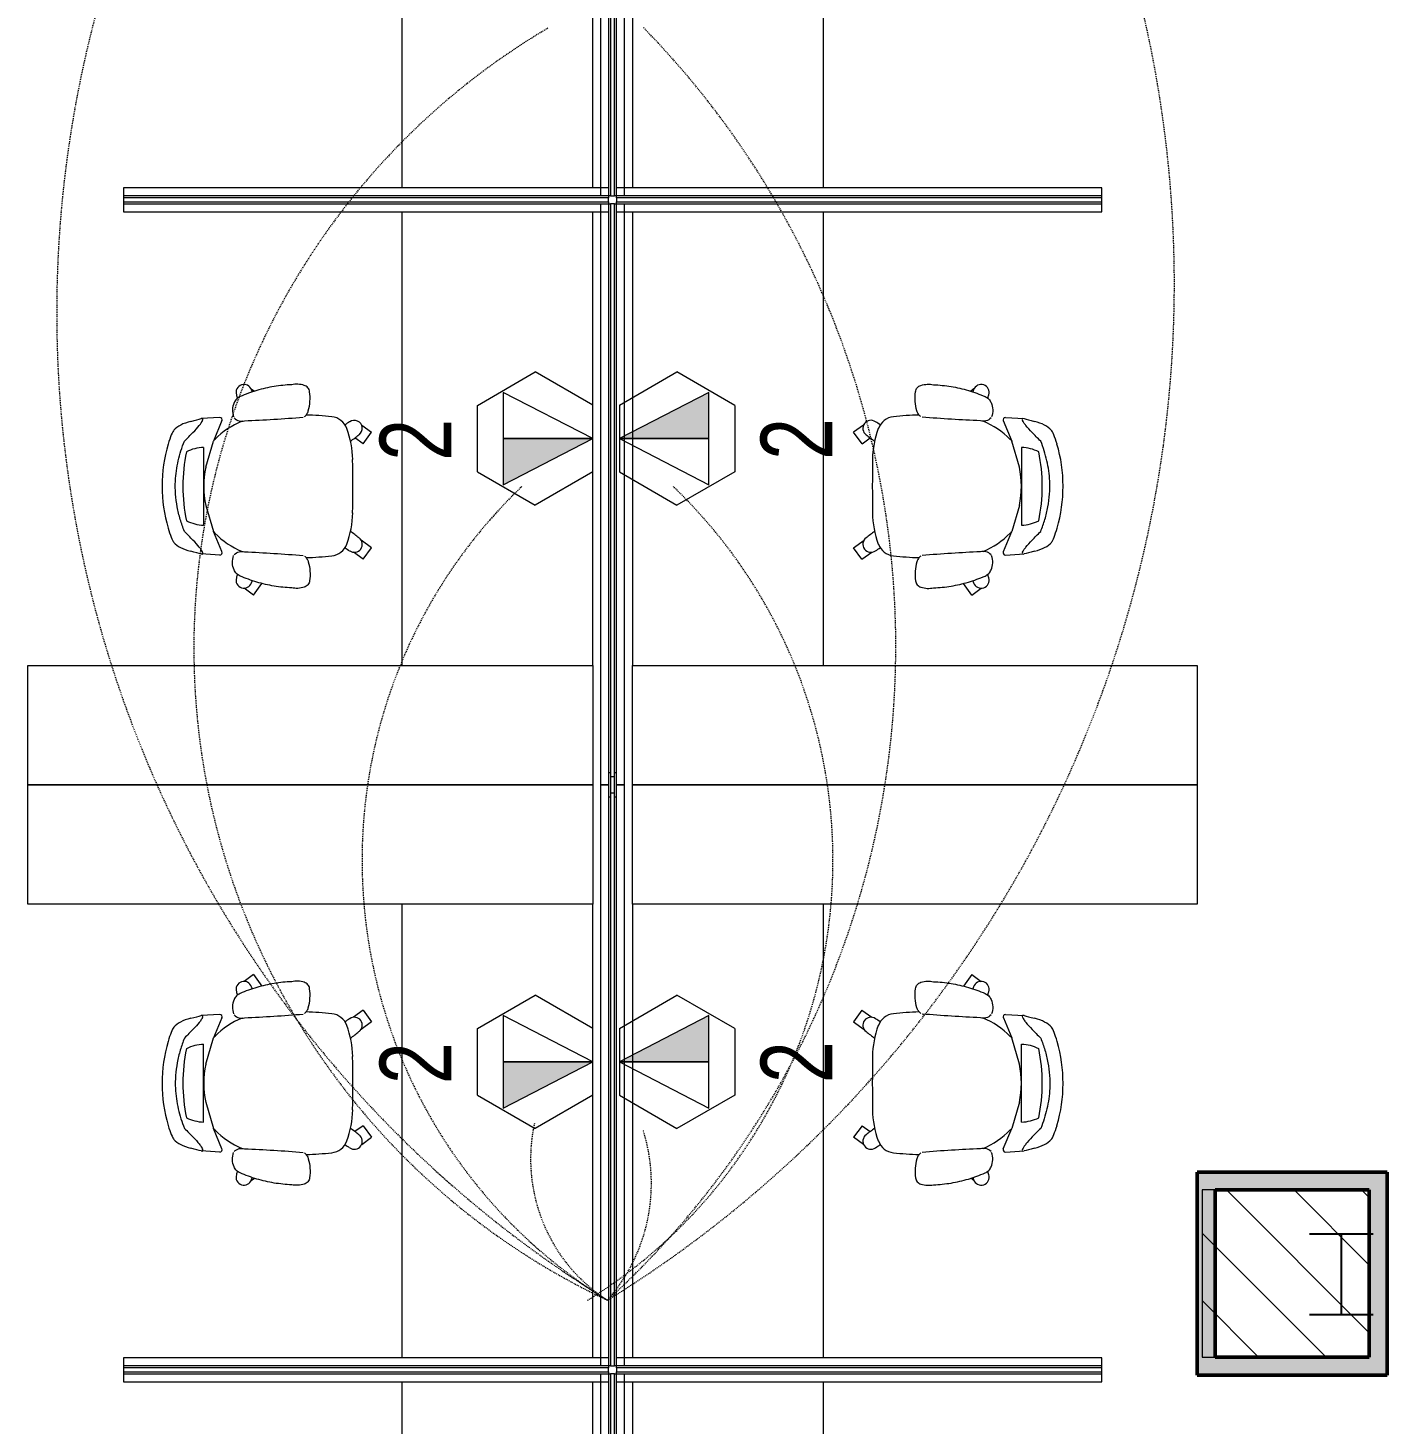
# Model space of a CAD drawing. Header units: inches. Extents: x -897 to 1409, y -1054 to 924.
# Drawn here: x -54 to 116.9, y 255.7 to 431.1 of the extents above; entities that cross this region are included whole.
import ezdxf

# ---------------------------------------------------------------- set-up
doc = ezdxf.new("R2010")
doc.units = ezdxf.units.IN
doc.header["$MEASUREMENT"] = 0
doc.linetypes.add('Hidden 1_8_', pattern=[0.1875, 0.125, -0.0625])
for name, color, linetype, lineweight in [('A-ANNO-NOTE', 131, 'Continuous', 9), ('A-DETL-HDLN', 90, 'Hidden 1_8_', 9), ('A-WALL-PATT', 111, 'Continuous', 13), ('I-FURN', 30, 'Continuous', 9), ('I-WALL', 2, 'Continuous', 13), ('S-COLS', 52, 'Continuous', 13), ('S-COLS-SYMB', 171, 'Continuous', 20)]:
    doc.layers.add(name, color=color, linetype=linetype, lineweight=lineweight)
doc.styles.add('Arial', font='arial.ttf', dxfattribs={"width": 0.75, "height": 9})

# ---------------------------------------------------------------- blocks, each defined once
blk = doc.blocks.new('W-Wide Flange-Column - W10X49-819827-7TH FLOOR TELECOM PLAN')
at = {"layer": 'S-COLS-SYMB', "color": 63, "lineweight": 25}
for p, q in [((-4.01, 5.05), (4.01, 5.05)), ((0, 5.05), (0, -5.05)), ((-4.01, -5.05), (4.01, -5.05))]:
    blk.add_line(p, q, dxfattribs=at)
blk = doc.blocks.new('5649_structural model_2019_rvt-1-7TH FLOOR TELECOM PLAN')
at = {"color": 123, "lineweight": 13, "rotation": 180}
blk.add_blockref('W-Wide Flange-Column - W10X49-819827-7TH FLOOR TELECOM PLAN', (111.15, 274.51), dxfattribs=at)
blk = doc.blocks.new('Workstation 3D - Workstation 3D-5467613-7TH FLOOR TELECOM PLAN')
at = {"layer": 'I-FURN', "color": 53}
for p, q in [((-31.5, 16), (-31.5, 15)), ((-30.5, 16), (-31.5, 16)), ((43.5, 16), (-29.5, 16)), ((43.5, 15), (43.5, 16)), ((44.5, 16), (43.5, 16)), ((43.5, 16), (43.5, 15)), ((46.5, 16), (45.5, 16)), ((46.5, -59), (46.5, 16)), ((-30.5, 15), (-30.5, 14.75)), ((-30.25, 15), (-30.5, 15)), ((-30.5, 14.25), (-30.5, -47)), ((44.75, 15), (-29.75, 15)), ((44.5, 14.75), (-29.5, 14.75)), ((-29.5, 14.75), (-29.5, 14.25)), ((-29.5, 14.25), (44.5, 14.25)), ((44.5, 15), (44.5, 14.75)), ((44.75, 15), (44.5, 15)), ((44.5, 14.25), (44.5, 14.75)), ((44.5, 14.25), (44.5, -59)), ((45, 14), (45, 15)), ((45.5, 15), (45.25, 15)), ((45.5, -59), (45.5, 15)), ((-31.5, 14), (-31.5, -47)), ((-30.25, 14), (-30.25, -47)), ((-29.75, 14), (-30.25, 14)), ((-29.75, -47), (-29.75, 14)), ((-29.5, -47), (-29.5, 14)), ((-29.5, 14), (44.75, 14)), ((-28.5, -47), (-28.5, 13)), ((-28.5, 13), (43.5, 13)), ((43.5, 13), (43.5, 14)), ((43.5, 14), (43.5, -59)), ((45.25, 14), (44.75, 14)), ((44.75, 14), (44.75, -59)), ((45.25, -59), (45.25, 14)), ((28.5, 12), (-28.5, 12)), ((28.5, -59), (28.5, 12)), ((28.5, 12), (43.5, 12)), ((43.5, 12), (43.5, -59)), ((-28.5, -12), (28.5, -12)), ((-1.69, -17.04), (-0.79, -15.8)), ((0.66, -16.86), (-0.79, -15.8)), ((0.66, -16.86), (-0.08, -17.88)), ((13.72, -15.8), (12.77, -17.11)), ((15.17, -16.85), (13.72, -15.8)), ((15.17, -16.85), (14.29, -18.07)), ((19.66, -30.65), (18.21, -29.6)), ((-6.23, -30.93), (-5.94, -30.52)), ((19.66, -30.65), (18.8, -31.83)), ((-2.65, -34.88), (-2.5, -37.23)), ((-2.26, -34.6), (0.31, -35.68)), ((14.21, -34.62), (11.69, -35.68)), ((14.65, -34.88), (14.5, -37.23)), ((3.6, -36.65), (0.31, -35.68)), ((8.4, -36.65), (11.69, -35.68)), ((1.11, -36.91), (10.89, -36.91)), ((-31.5, -47), (-30.5, -47)), ((-30.5, -47), (-30.25, -47)), ((-30.25, -47), (-29.75, -47)), ((-29.75, -47), (-29.5, -47)), ((-29.5, -47), (-28.5, -47)), ((43.5, -59), (28.5, -59)), ((43.5, -59), (44.5, -59)), ((44.5, -59), (44.75, -59)), ((44.75, -59), (45.25, -59)), ((45.25, -59), (45.5, -59)), ((45.5, -59), (46.5, -59))]:
    blk.add_line(p, q, dxfattribs=at)
for centre, radius, start, end in [((-1.29, -17.96), 1, 35.9985, 215.9985), ((-12.86, -27.69), 16.11, 35.009, 39.8044), ((24.86, -27.69), 16.11, 140.1956, 144.991), ((13.29, -17.96), 1, 324.0015, 144.0015), ((-0.48, -21.04), 2.27, 109.9993, 174.0007), ((11.53, -9.97), 16.11, 212.1925, 214.6823), ((2.88, -30.25), 12.08, 91.0984, 109.9993), ((6, -193.18), 175.03, 88.9016, 91.0984), ((9.12, -30.25), 12.08, 70.0007, 88.9016), ((12.48, -21.04), 2.27, 5.9993, 70.0007), ((0.47, -9.97), 16.11, 325.3177, 327.8075), ((41.47, -25.44), 44.45, 174.0007, 178.1743), ((-29.47, -25.44), 44.45, 1.8238, 5.9993), ((-5.8, -31.84), 1, 108.0169, 287.9954), ((-0.13, -45.84), 16.11, 110.8359, 111.8074), ((17.8, -31.84), 1, 252.0046, 72.0046), ((12.13, -45.84), 16.11, 68.1986, 69.1747), ((-9.44, -17.17), 16.11, 284.1895, 285.7937), ((6.8, -28.48), 9.67, 201.7441, 226.3906), ((5.2, -28.48), 9.67, 313.6094, 338.2199), ((21.44, -17.17), 16.11, 254.1918, 255.8105), ((-2.35, -34.88), 0.299, 62.2107, 180), ((14.35, -34.88), 0.299, 360, 117.7893), ((2.53, -33.61), 3.04, 217.9047, 223.0137), ((6, -25.07), 11.82, 258.2823, 281.7177), ((9.47, -33.61), 3.04, 316.9863, 322.0953), ((6.54, -36.68), 5.43, 182.4742, 206.081), ((5.46, -36.68), 5.43, 333.9837, 357.5258), ((5.99, -18.6), 20.92, 258.0532, 282.0195)]:
    blk.add_arc(centre, radius, start, end, dxfattribs=at)
for centre, major_axis, ratio, start_param, end_param in [((2.77, -43.08), (-5.26, 6.07), 0.093478, 6.087046, 6.482366), ((0.86, -53.4), (-3.51, 16.55), 0.017492, 5.826627, 6.063799), ((8.73, -16.87), (9.2, 24.13), 0.265011, 2.77447, 3.04227), ((3.93, -16.63), (-8.52, 24.38), 0.258653, 3.242363, 3.514252), ((10.89, -53.34), (3.75, 16.5), 0.012487, 0.219606, 0.459643), ((9.13, -43), (5.36, 5.98), 0.09349, 6.085578, 6.480904), ((1.08, -41.17), (-2.19, 0.61), 0.13132, 0.233737, 1.431598), ((6, -26.48), (17.15, 0), 0.912367, 4.398205, 5.023418), ((10.92, -41.18), (2.19, 0.62), 0.126478, 4.827339, 5.983681)]:
    blk.add_ellipse(centre, major_axis=major_axis, ratio=ratio, start_param=start_param, end_param=end_param, dxfattribs=at)
for points, knots in [([(-6.68, -24.26), (-6.76, -24.52), (-6.86, -25.05), (-6.81, -25.59), (-6.76, -25.84)], [2.8426875, 2.8426875, 2.8426875, 2.8426875, 3.098779, 3.34545, 3.34545, 3.34545, 3.34545]), ([(-2.23, -31.75), (-2.28, -30.53), (-2.41, -28.09), (-2.59, -25.64), (-2.69, -24.41)], [0.04328253, 0.04328253, 0.04328253, 0.04328253, 0.06236378, 0.08167587, 0.08167587, 0.08167587, 0.08167587]), ([(14.23, -31.75), (14.28, -30.53), (14.41, -28.09), (14.59, -25.64), (14.69, -24.41)], [0.04328253, 0.04328253, 0.04328253, 0.04328253, 0.06236378, 0.08167587, 0.08167587, 0.08167587, 0.08167587]), ([(18.68, -24.26), (18.76, -24.52), (18.86, -25.05), (18.81, -25.59), (18.76, -25.84)], [2.8426875, 2.8426875, 2.8426875, 2.8426875, 3.098779, 3.34545, 3.34545, 3.34545, 3.34545]), ([(-6.76, -25.84), (-6.73, -26.58), (-6.58, -28.06), (-6.08, -30.23), (-5.57, -31.64), (-5.27, -32.32)], [3.1822403, 3.1822403, 3.1822403, 3.1822403, 3.3042578, 3.427853, 3.5514483, 3.5514483, 3.5514483, 3.5514483]), ([(18.76, -25.84), (18.73, -26.58), (18.58, -28.06), (18.08, -30.23), (17.57, -31.64), (17.27, -32.32)], [3.1822403, 3.1822403, 3.1822403, 3.1822403, 3.3042578, 3.427853, 3.5514483, 3.5514483, 3.5514483, 3.5514483]), ([(-2.59, -33.07), (-2.41, -32.9), (-2.16, -32.47), (-2.17, -31.97), (-2.23, -31.75)], [-0.815548, -0.815548, -0.815548, -0.815548, -0.244346, 0.287587, 0.287587, 0.287587, 0.287587]), ([(14.59, -33.07), (14.41, -32.9), (14.16, -32.47), (14.17, -31.97), (14.23, -31.75)], [-0.815548, -0.815548, -0.815548, -0.815548, -0.244346, 0.287587, 0.287587, 0.287587, 0.287587]), ([(0.33, -39.32), (0.14, -39.12), (-0.24, -38.75), (-0.93, -38.07), (-1.52, -37.54), (-2, -37.18), (-2.19, -37.07), (-2.28, -37.03)], [-1, -1, -1, -1, -0.833333, -0.666667, -0.333333, -0.166667, 0, 0, 0, 0]), ([(14.28, -37.03), (14.19, -37.07), (14, -37.18), (13.52, -37.54), (12.93, -38.07), (12.24, -38.75), (11.86, -39.12), (11.67, -39.32)], [-1, -1, -1, -1, -0.833333, -0.666667, -0.333333, -0.166667, 0, 0, 0, 0]), ([(11.67, -39.32), (11.17, -39.52), (10.16, -39.87), (8.59, -40.26), (6.98, -40.46), (5.02, -40.49), (3.19, -40.23), (1.53, -39.77), (0.73, -39.48), (0.33, -39.32)], [-1, -1, -1, -1, -0.861111, -0.722222, -0.583333, -0.444444, -0.222222, -0.111111, 0, 0, 0, 0])]:
    blk.add_open_spline(points, degree=3, knots=knots, dxfattribs=at)
for points in [[(-5.88, -23.58), (-6.06, -23.61), (-6.42, -23.76), (-6.63, -24.09), (-6.68, -24.26)], [(-3.48, -23.75), (-3.87, -23.64), (-4.67, -23.5), (-5.48, -23.53), (-5.88, -23.58)], [(-2.76, -24.24), (-2.85, -24.12), (-3.07, -23.92), (-3.34, -23.79), (-3.48, -23.75)], [(14.76, -24.24), (14.85, -24.12), (15.07, -23.92), (15.34, -23.79), (15.48, -23.75)], [(15.48, -23.75), (15.87, -23.64), (16.67, -23.5), (17.48, -23.53), (17.88, -23.58)], [(17.88, -23.58), (18.06, -23.61), (18.42, -23.76), (18.63, -24.09), (18.68, -24.26)], [(-5.27, -32.32), (-5.2, -32.49), (-4.99, -32.8), (-4.68, -33.01), (-4.51, -33.08)], [(-4.51, -33.08), (-4.23, -33.2), (-3.62, -33.34), (-3, -33.25), (-2.71, -33.14)], [(16.51, -33.08), (16.23, -33.2), (15.62, -33.34), (15, -33.25), (14.71, -33.14)], [(17.27, -32.32), (17.2, -32.49), (16.99, -32.8), (16.68, -33.01), (16.51, -33.08)]]:
    blk.add_open_spline(points, degree=3, dxfattribs=at)
blk = doc.blocks.new('Workstation 3D - Workstation 3D-V73-7TH FLOOR TELECOM PLAN')
at = {"layer": 'I-FURN', "color": 53}
for p, q in [((28.5, -12), (28.5, 59)), ((28.5, 59), (43.5, 59)), ((44.5, 59), (43.5, 59)), ((43.5, 59), (43.5, -14)), ((43.5, 59), (43.5, -12)), ((44.75, 59), (44.5, 59)), ((44.5, 59), (44.5, -14.25)), ((45.25, 59), (44.75, 59)), ((44.75, 59), (44.75, -14)), ((45.25, -14), (45.25, 59)), ((45.5, 59), (45.25, 59)), ((45.5, -15), (45.5, 59)), ((46.5, 59), (45.5, 59)), ((46.5, -16), (46.5, 59)), ((-30.5, 47), (-31.5, 47)), ((-31.5, 47), (-31.5, -14)), ((-30.25, 47), (-30.5, 47)), ((-30.5, 47), (-30.5, -14.25)), ((-29.75, 47), (-30.25, 47)), ((-30.25, 47), (-30.25, -14)), ((-29.75, -14), (-29.75, 47)), ((-29.5, 47), (-29.75, 47)), ((-29.5, -14), (-29.5, 47)), ((-28.5, 47), (-29.5, 47)), ((-28.5, -13), (-28.5, 47)), ((-2.65, 34.88), (-2.5, 37.23)), ((1.11, 36.91), (10.89, 36.91)), ((14.65, 34.88), (14.5, 37.23)), ((-2.26, 34.6), (0.31, 35.68)), ((3.6, 36.65), (0.31, 35.68)), ((8.4, 36.65), (11.69, 35.68)), ((14.21, 34.62), (11.69, 35.68)), ((19.66, 30.65), (18.8, 31.83)), ((-6.23, 30.93), (-5.94, 30.52)), ((19.66, 30.65), (18.21, 29.6)), ((0.66, 16.86), (-0.08, 17.88)), ((15.17, 16.85), (14.29, 18.07)), ((-1.69, 17.04), (-0.79, 15.8)), ((0.66, 16.86), (-0.79, 15.8)), ((13.72, 15.8), (12.77, 17.11)), ((15.17, 16.85), (13.72, 15.8)), ((28.5, 12), (-28.5, 12)), ((-28.5, -12), (28.5, -12)), ((43.5, -12), (28.5, -12)), ((-30.25, -14), (-29.75, -14)), ((44.75, -14), (-29.5, -14)), ((43.5, -13), (-28.5, -13)), ((43.5, -14), (43.5, -13)), ((44.75, -14), (45.25, -14)), ((45, -15), (45, -14)), ((-31.5, -15), (-31.5, -16)), ((-30.5, -14.75), (-30.5, -15)), ((-30.5, -15), (-30.25, -15)), ((-29.75, -15), (44.75, -15)), ((-29.5, -14.25), (-29.5, -14.75)), ((44.5, -14.25), (-29.5, -14.25)), ((-29.5, -14.75), (44.5, -14.75)), ((43.5, -16), (43.5, -15)), ((43.5, -15), (43.5, -16)), ((44.5, -14.75), (44.5, -14.25)), ((44.5, -14.75), (44.5, -15)), ((44.5, -15), (44.75, -15)), ((45.25, -15), (45.5, -15)), ((-31.5, -16), (-30.5, -16)), ((-29.5, -16), (43.5, -16)), ((43.5, -16), (44.5, -16)), ((45.5, -16), (46.5, -16))]:
    blk.add_line(p, q, dxfattribs=at)
for centre, radius, start, end in [((6.54, 36.68), 5.43, 153.919, 177.5258), ((5.99, 18.6), 20.92, 77.9805, 101.9468), ((5.46, 36.68), 5.43, 2.4742, 26.0163), ((6, 25.07), 11.82, 78.2823, 101.7177), ((6.8, 28.48), 9.67, 133.6094, 158.2559), ((2.53, 33.61), 3.04, 136.9863, 142.0953), ((9.47, 33.61), 3.04, 37.9047, 43.0137), ((5.2, 28.48), 9.67, 21.7801, 46.3906), ((-2.35, 34.88), 0.299, 180, 297.7893), ((14.35, 34.88), 0.299, 242.2107, 0), ((-5.8, 31.84), 1, 72.0046, 251.9831), ((-9.44, 17.17), 16.11, 74.2063, 75.8105), ((21.44, 17.17), 16.11, 104.1895, 105.8082), ((17.8, 31.84), 1, 287.9954, 107.9954), ((-0.13, 45.84), 16.11, 248.1926, 249.1641), ((12.13, 45.84), 16.11, 290.8253, 291.8014), ((41.47, 25.44), 44.45, 181.8257, 185.9993), ((-29.47, 25.44), 44.45, 354.0007, 358.1762), ((-0.48, 21.04), 2.27, 185.9993, 250.0007), ((12.48, 21.04), 2.27, 289.9993, 354.0007), ((-1.29, 17.96), 1, 144.0015, 324.0015), ((11.53, 9.97), 16.11, 145.3177, 147.8075), ((2.88, 30.25), 12.08, 250.0007, 268.9016), ((-12.86, 27.69), 16.11, 320.1956, 324.991), ((6, 193.18), 175.03, 268.9016, 271.0984), ((9.12, 30.25), 12.08, 271.0984, 289.9993), ((24.86, 27.69), 16.11, 215.009, 219.8044), ((13.29, 17.96), 1, 215.9985, 35.9985), ((0.47, 9.97), 16.11, 32.1925, 34.6823)]:
    blk.add_arc(centre, radius, start, end, dxfattribs=at)
for centre, major_axis, ratio, start_param, end_param in [((6, 26.48), (-17.15, 0), 0.912367, 4.40136, 5.026573), ((8.73, 16.87), (-9.2, 24.13), 0.265011, 0.099323, 0.367123), ((1.08, 41.17), (2.19, 0.61), 0.13132, 1.709994, 2.907856), ((10.92, 41.18), (-2.19, 0.62), 0.126478, 3.441097, 4.597438), ((3.93, 16.63), (8.52, 24.38), 0.258653, 5.910526, 6.182415), ((2.77, 43.08), (5.26, 6.07), 0.093478, 2.942412, 3.337732), ((0.86, 53.4), (3.51, 16.55), 0.017492, 3.360979, 3.598151), ((10.89, 53.34), (-3.75, 16.5), 0.012487, 2.68195, 2.921986), ((9.13, 43), (-5.36, 5.98), 0.09349, 2.943874, 3.3392)]:
    blk.add_ellipse(centre, major_axis=major_axis, ratio=ratio, start_param=start_param, end_param=end_param, dxfattribs=at)
for points, knots in [([(11.67, 39.32), (11.17, 39.52), (10.16, 39.87), (8.59, 40.26), (6.98, 40.46), (5.02, 40.49), (3.19, 40.23), (1.53, 39.77), (0.73, 39.48), (0.33, 39.32)], [-1, -1, -1, -1, -0.861111, -0.722222, -0.583333, -0.444444, -0.222222, -0.111111, 0, 0, 0, 0]), ([(0.33, 39.32), (0.14, 39.12), (-0.24, 38.75), (-0.93, 38.07), (-1.52, 37.54), (-2, 37.18), (-2.19, 37.07), (-2.28, 37.03)], [-1, -1, -1, -1, -0.833333, -0.666667, -0.333333, -0.166667, 0, 0, 0, 0]), ([(14.28, 37.03), (14.19, 37.07), (14, 37.18), (13.52, 37.54), (12.93, 38.07), (12.24, 38.75), (11.86, 39.12), (11.67, 39.32)], [-1, -1, -1, -1, -0.833333, -0.666667, -0.333333, -0.166667, 0, 0, 0, 0]), ([(-6.76, 25.84), (-6.73, 26.58), (-6.58, 28.06), (-6.08, 30.23), (-5.57, 31.64), (-5.27, 32.32)], [3.1822403, 3.1822403, 3.1822403, 3.1822403, 3.3042578, 3.427853, 3.5514483, 3.5514483, 3.5514483, 3.5514483]), ([(-2.23, 31.75), (-2.28, 30.53), (-2.41, 28.09), (-2.59, 25.64), (-2.69, 24.41)], [0.04328253, 0.04328253, 0.04328253, 0.04328253, 0.06236378, 0.08167587, 0.08167587, 0.08167587, 0.08167587]), ([(-2.59, 33.07), (-2.41, 32.9), (-2.16, 32.47), (-2.17, 31.97), (-2.23, 31.75)], [-0.815548, -0.815548, -0.815548, -0.815548, -0.244346, 0.287587, 0.287587, 0.287587, 0.287587]), ([(14.59, 33.07), (14.41, 32.9), (14.16, 32.47), (14.17, 31.97), (14.23, 31.75)], [-0.815548, -0.815548, -0.815548, -0.815548, -0.244346, 0.287587, 0.287587, 0.287587, 0.287587]), ([(14.23, 31.75), (14.28, 30.53), (14.41, 28.09), (14.59, 25.64), (14.69, 24.41)], [0.04328253, 0.04328253, 0.04328253, 0.04328253, 0.06236378, 0.08167587, 0.08167587, 0.08167587, 0.08167587]), ([(18.76, 25.84), (18.73, 26.58), (18.58, 28.06), (18.08, 30.23), (17.57, 31.64), (17.27, 32.32)], [3.1822403, 3.1822403, 3.1822403, 3.1822403, 3.3042578, 3.427853, 3.5514483, 3.5514483, 3.5514483, 3.5514483]), ([(-6.68, 24.26), (-6.76, 24.52), (-6.86, 25.05), (-6.81, 25.59), (-6.76, 25.84)], [2.8426875, 2.8426875, 2.8426875, 2.8426875, 3.098779, 3.34545, 3.34545, 3.34545, 3.34545]), ([(18.68, 24.26), (18.76, 24.52), (18.86, 25.05), (18.81, 25.59), (18.76, 25.84)], [2.8426875, 2.8426875, 2.8426875, 2.8426875, 3.098779, 3.34545, 3.34545, 3.34545, 3.34545])]:
    blk.add_open_spline(points, degree=3, knots=knots, dxfattribs=at)
for points in [[(-5.27, 32.32), (-5.2, 32.49), (-4.99, 32.8), (-4.68, 33.01), (-4.51, 33.08)], [(-4.51, 33.08), (-4.23, 33.2), (-3.62, 33.34), (-3, 33.25), (-2.71, 33.14)], [(16.51, 33.08), (16.23, 33.2), (15.62, 33.34), (15, 33.25), (14.71, 33.14)], [(17.27, 32.32), (17.2, 32.49), (16.99, 32.8), (16.68, 33.01), (16.51, 33.08)], [(-5.88, 23.58), (-6.06, 23.61), (-6.42, 23.76), (-6.63, 24.09), (-6.68, 24.26)], [(-3.48, 23.75), (-3.87, 23.64), (-4.67, 23.5), (-5.48, 23.53), (-5.88, 23.58)], [(-2.76, 24.24), (-2.85, 24.12), (-3.07, 23.92), (-3.34, 23.79), (-3.48, 23.75)], [(14.76, 24.24), (14.85, 24.12), (15.07, 23.92), (15.34, 23.79), (15.48, 23.75)], [(15.48, 23.75), (15.87, 23.64), (16.67, 23.5), (17.48, 23.53), (17.88, 23.58)], [(17.88, 23.58), (18.06, 23.61), (18.42, 23.76), (18.63, 24.09), (18.68, 24.26)]]:
    blk.add_open_spline(points, degree=3, dxfattribs=at)
blk = doc.blocks.new('Workstation 3D - Workstation 3D-V94-7TH FLOOR TELECOM PLAN')
at = {"layer": 'I-FURN', "color": 53}
for p, q in [((28.5, -12), (28.5, 59)), ((28.5, 59), (43.5, 59)), ((43.5, 59), (43.5, -12)), ((-30.5, 47), (-31.5, 47)), ((-31.5, 47), (-31.5, -14)), ((-30.25, 47), (-30.5, 47)), ((-30.5, 47), (-30.5, -14.25)), ((-29.75, 47), (-30.25, 47)), ((-30.25, 47), (-30.25, -14)), ((-29.75, -14), (-29.75, 47)), ((-29.5, 47), (-29.75, 47)), ((-29.5, -14), (-29.5, 47)), ((-28.5, 47), (-29.5, 47)), ((-28.5, -13), (-28.5, 47)), ((-2.65, 34.88), (-2.5, 37.23)), ((1.11, 36.91), (10.89, 36.91)), ((14.65, 34.88), (14.5, 37.23)), ((-2.26, 34.6), (0.31, 35.68)), ((3.6, 36.65), (0.31, 35.68)), ((8.4, 36.65), (11.69, 35.68)), ((14.21, 34.62), (11.69, 35.68)), ((19.66, 30.65), (18.8, 31.83)), ((-6.23, 30.93), (-5.94, 30.52)), ((19.66, 30.65), (18.21, 29.6)), ((0.66, 16.86), (-0.08, 17.88)), ((15.17, 16.85), (14.29, 18.07)), ((-1.69, 17.04), (-0.79, 15.8)), ((0.66, 16.86), (-0.79, 15.8)), ((13.72, 15.8), (12.77, 17.11)), ((15.17, 16.85), (13.72, 15.8)), ((28.5, 12), (-28.5, 12)), ((-28.5, -12), (28.5, -12)), ((43.5, -12), (28.5, -12)), ((-30.25, -14), (-29.75, -14)), ((45, -14), (-29.5, -14)), ((43.5, -13), (-28.5, -13)), ((43.5, -14), (43.5, -13)), ((45, -14.25), (45, -14)), ((-31.5, -15), (-31.5, -16)), ((-30.5, -14.75), (-30.5, -15)), ((-30.5, -15), (-30.25, -15)), ((-29.75, -15), (45, -15)), ((-29.5, -14.25), (-29.5, -14.75)), ((44.5, -14.25), (-29.5, -14.25)), ((-29.5, -14.75), (44.5, -14.75)), ((43.5, -16), (43.5, -15)), ((44.5, -14.75), (44.5, -14.25)), ((45, -15), (45, -14.75)), ((-31.5, -16), (-30.5, -16)), ((-29.5, -16), (43.5, -16))]:
    blk.add_line(p, q, dxfattribs=at)
for centre, radius, start, end in [((6.54, 36.68), 5.43, 153.919, 177.5258), ((5.99, 18.6), 20.92, 77.9805, 101.9468), ((5.46, 36.68), 5.43, 2.4742, 26.0163), ((6, 25.07), 11.82, 78.2823, 101.7177), ((6.8, 28.48), 9.67, 133.6094, 158.2559), ((2.53, 33.61), 3.04, 136.9863, 142.0953), ((9.47, 33.61), 3.04, 37.9047, 43.0137), ((5.2, 28.48), 9.67, 21.7801, 46.3906), ((-2.35, 34.88), 0.299, 180, 297.7893), ((14.35, 34.88), 0.299, 242.2107, 0), ((-5.8, 31.84), 1, 72.0046, 251.9831), ((-9.44, 17.17), 16.11, 74.2063, 75.8105), ((21.44, 17.17), 16.11, 104.1895, 105.8082), ((17.8, 31.84), 1, 287.9954, 107.9954), ((-0.13, 45.84), 16.11, 248.1926, 249.1641), ((12.13, 45.84), 16.11, 290.8253, 291.8014), ((41.47, 25.44), 44.45, 181.8257, 185.9993), ((-29.47, 25.44), 44.45, 354.0007, 358.1762), ((-0.48, 21.04), 2.27, 185.9993, 250.0007), ((12.48, 21.04), 2.27, 289.9993, 354.0007), ((-1.29, 17.96), 1, 144.0015, 324.0015), ((11.53, 9.97), 16.11, 145.3177, 147.8075), ((2.88, 30.25), 12.08, 250.0007, 268.9016), ((-12.86, 27.69), 16.11, 320.1956, 324.991), ((6, 193.18), 175.03, 268.9016, 271.0984), ((9.12, 30.25), 12.08, 271.0984, 289.9993), ((24.86, 27.69), 16.11, 215.009, 219.8044), ((13.29, 17.96), 1, 215.9985, 35.9985), ((0.47, 9.97), 16.11, 32.1925, 34.6823)]:
    blk.add_arc(centre, radius, start, end, dxfattribs=at)
for centre, major_axis, ratio, start_param, end_param in [((6, 26.48), (-17.15, 0), 0.912367, 4.40136, 5.026573), ((8.73, 16.87), (-9.2, 24.13), 0.265011, 0.099323, 0.367123), ((1.08, 41.17), (2.19, 0.61), 0.13132, 1.709994, 2.907856), ((10.92, 41.18), (-2.19, 0.62), 0.126478, 3.441097, 4.597438), ((3.93, 16.63), (8.52, 24.38), 0.258653, 5.910526, 6.182415), ((2.77, 43.08), (5.26, 6.07), 0.093478, 2.942412, 3.337732), ((0.86, 53.4), (3.51, 16.55), 0.017492, 3.360979, 3.598151), ((10.89, 53.34), (-3.75, 16.5), 0.012487, 2.68195, 2.921986), ((9.13, 43), (-5.36, 5.98), 0.09349, 2.943874, 3.3392)]:
    blk.add_ellipse(centre, major_axis=major_axis, ratio=ratio, start_param=start_param, end_param=end_param, dxfattribs=at)
for points, knots in [([(11.67, 39.32), (11.17, 39.52), (10.16, 39.87), (8.59, 40.26), (6.98, 40.46), (5.02, 40.49), (3.19, 40.23), (1.53, 39.77), (0.73, 39.48), (0.33, 39.32)], [-1, -1, -1, -1, -0.861111, -0.722222, -0.583333, -0.444444, -0.222222, -0.111111, 0, 0, 0, 0]), ([(0.33, 39.32), (0.14, 39.12), (-0.24, 38.75), (-0.93, 38.07), (-1.52, 37.54), (-2, 37.18), (-2.19, 37.07), (-2.28, 37.03)], [-1, -1, -1, -1, -0.833333, -0.666667, -0.333333, -0.166667, 0, 0, 0, 0]), ([(14.28, 37.03), (14.19, 37.07), (14, 37.18), (13.52, 37.54), (12.93, 38.07), (12.24, 38.75), (11.86, 39.12), (11.67, 39.32)], [-1, -1, -1, -1, -0.833333, -0.666667, -0.333333, -0.166667, 0, 0, 0, 0]), ([(-6.76, 25.84), (-6.73, 26.58), (-6.58, 28.06), (-6.08, 30.23), (-5.57, 31.64), (-5.27, 32.32)], [3.1822403, 3.1822403, 3.1822403, 3.1822403, 3.3042578, 3.427853, 3.5514483, 3.5514483, 3.5514483, 3.5514483]), ([(-2.23, 31.75), (-2.28, 30.53), (-2.41, 28.09), (-2.59, 25.64), (-2.69, 24.41)], [0.04328253, 0.04328253, 0.04328253, 0.04328253, 0.06236378, 0.08167587, 0.08167587, 0.08167587, 0.08167587]), ([(-2.59, 33.07), (-2.41, 32.9), (-2.16, 32.47), (-2.17, 31.97), (-2.23, 31.75)], [-0.815548, -0.815548, -0.815548, -0.815548, -0.244346, 0.287587, 0.287587, 0.287587, 0.287587]), ([(14.59, 33.07), (14.41, 32.9), (14.16, 32.47), (14.17, 31.97), (14.23, 31.75)], [-0.815548, -0.815548, -0.815548, -0.815548, -0.244346, 0.287587, 0.287587, 0.287587, 0.287587]), ([(14.23, 31.75), (14.28, 30.53), (14.41, 28.09), (14.59, 25.64), (14.69, 24.41)], [0.04328253, 0.04328253, 0.04328253, 0.04328253, 0.06236378, 0.08167587, 0.08167587, 0.08167587, 0.08167587]), ([(18.76, 25.84), (18.73, 26.58), (18.58, 28.06), (18.08, 30.23), (17.57, 31.64), (17.27, 32.32)], [3.1822403, 3.1822403, 3.1822403, 3.1822403, 3.3042578, 3.427853, 3.5514483, 3.5514483, 3.5514483, 3.5514483]), ([(-6.68, 24.26), (-6.76, 24.52), (-6.86, 25.05), (-6.81, 25.59), (-6.76, 25.84)], [2.8426875, 2.8426875, 2.8426875, 2.8426875, 3.098779, 3.34545, 3.34545, 3.34545, 3.34545]), ([(18.68, 24.26), (18.76, 24.52), (18.86, 25.05), (18.81, 25.59), (18.76, 25.84)], [2.8426875, 2.8426875, 2.8426875, 2.8426875, 3.098779, 3.34545, 3.34545, 3.34545, 3.34545])]:
    blk.add_open_spline(points, degree=3, knots=knots, dxfattribs=at)
for points in [[(-5.27, 32.32), (-5.2, 32.49), (-4.99, 32.8), (-4.68, 33.01), (-4.51, 33.08)], [(-4.51, 33.08), (-4.23, 33.2), (-3.62, 33.34), (-3, 33.25), (-2.71, 33.14)], [(16.51, 33.08), (16.23, 33.2), (15.62, 33.34), (15, 33.25), (14.71, 33.14)], [(17.27, 32.32), (17.2, 32.49), (16.99, 32.8), (16.68, 33.01), (16.51, 33.08)], [(-5.88, 23.58), (-6.06, 23.61), (-6.42, 23.76), (-6.63, 24.09), (-6.68, 24.26)], [(-3.48, 23.75), (-3.87, 23.64), (-4.67, 23.5), (-5.48, 23.53), (-5.88, 23.58)], [(-2.76, 24.24), (-2.85, 24.12), (-3.07, 23.92), (-3.34, 23.79), (-3.48, 23.75)], [(14.76, 24.24), (14.85, 24.12), (15.07, 23.92), (15.34, 23.79), (15.48, 23.75)], [(15.48, 23.75), (15.87, 23.64), (16.67, 23.5), (17.48, 23.53), (17.88, 23.58)], [(17.88, 23.58), (18.06, 23.61), (18.42, 23.76), (18.63, 24.09), (18.68, 24.26)]]:
    blk.add_open_spline(points, degree=3, dxfattribs=at)
blk = doc.blocks.new('Workstation 3D - Workstation 3D-V95-7TH FLOOR TELECOM PLAN')
at = {"layer": 'I-FURN', "color": 53}
for p, q in [((-31.5, 16), (-31.5, 15)), ((-30.5, 16), (-31.5, 16)), ((43.5, 16), (-29.5, 16)), ((43.5, 15), (43.5, 16)), ((-30.5, 15), (-30.5, 14.75)), ((-30.25, 15), (-30.5, 15)), ((-30.5, 14.25), (-30.5, -47)), ((45, 15), (-29.75, 15)), ((44.5, 14.75), (-29.5, 14.75)), ((-29.5, 14.75), (-29.5, 14.25)), ((-29.5, 14.25), (44.5, 14.25)), ((44.5, 14.25), (44.5, 14.75)), ((45, 14.75), (45, 15)), ((45, 14), (45, 14.25)), ((-31.5, 14), (-31.5, -47)), ((-30.25, 14), (-30.25, -47)), ((-29.75, 14), (-30.25, 14)), ((-29.75, -47), (-29.75, 14)), ((-29.5, -47), (-29.5, 14)), ((-29.5, 14), (45, 14)), ((-28.5, -47), (-28.5, 13)), ((-28.5, 13), (43.5, 13)), ((43.5, 13), (43.5, 14)), ((28.5, 12), (-28.5, 12)), ((28.5, -59), (28.5, 12)), ((28.5, 12), (43.5, 12)), ((43.5, 12), (43.5, -59)), ((-28.5, -12), (28.5, -12)), ((-1.69, -17.04), (-0.79, -15.8)), ((0.66, -16.86), (-0.79, -15.8)), ((0.66, -16.86), (-0.08, -17.88)), ((13.72, -15.8), (12.77, -17.11)), ((15.17, -16.85), (13.72, -15.8)), ((15.17, -16.85), (14.29, -18.07)), ((19.66, -30.65), (18.21, -29.6)), ((-6.23, -30.93), (-5.94, -30.52)), ((19.66, -30.65), (18.8, -31.83)), ((-2.65, -34.88), (-2.5, -37.23)), ((-2.26, -34.6), (0.31, -35.68)), ((14.21, -34.62), (11.69, -35.68)), ((14.65, -34.88), (14.5, -37.23)), ((3.6, -36.65), (0.31, -35.68)), ((8.4, -36.65), (11.69, -35.68)), ((1.11, -36.91), (10.89, -36.91)), ((-31.5, -47), (-30.5, -47)), ((-30.5, -47), (-30.25, -47)), ((-30.25, -47), (-29.75, -47)), ((-29.75, -47), (-29.5, -47)), ((-29.5, -47), (-28.5, -47)), ((43.5, -59), (28.5, -59))]:
    blk.add_line(p, q, dxfattribs=at)
for centre, radius, start, end in [((-1.29, -17.96), 1, 35.9985, 215.9985), ((-12.86, -27.69), 16.11, 35.009, 39.8044), ((24.86, -27.69), 16.11, 140.1956, 144.991), ((13.29, -17.96), 1, 324.0015, 144.0015), ((-0.48, -21.04), 2.27, 109.9993, 174.0007), ((11.53, -9.97), 16.11, 212.1925, 214.6823), ((2.88, -30.25), 12.08, 91.0984, 109.9993), ((6, -193.18), 175.03, 88.9016, 91.0984), ((9.12, -30.25), 12.08, 70.0007, 88.9016), ((12.48, -21.04), 2.27, 5.9993, 70.0007), ((0.47, -9.97), 16.11, 325.3177, 327.8075), ((41.47, -25.44), 44.45, 174.0007, 178.1743), ((-29.47, -25.44), 44.45, 1.8238, 5.9993), ((-5.8, -31.84), 1, 108.0169, 287.9954), ((-0.13, -45.84), 16.11, 110.8359, 111.8074), ((17.8, -31.84), 1, 252.0046, 72.0046), ((12.13, -45.84), 16.11, 68.1986, 69.1747), ((-9.44, -17.17), 16.11, 284.1895, 285.7937), ((6.8, -28.48), 9.67, 201.7441, 226.3906), ((5.2, -28.48), 9.67, 313.6094, 338.2199), ((21.44, -17.17), 16.11, 254.1918, 255.8105), ((-2.35, -34.88), 0.299, 62.2107, 180), ((14.35, -34.88), 0.299, 360, 117.7893), ((2.53, -33.61), 3.04, 217.9047, 223.0137), ((6, -25.07), 11.82, 258.2823, 281.7177), ((9.47, -33.61), 3.04, 316.9863, 322.0953), ((6.54, -36.68), 5.43, 182.4742, 206.081), ((5.46, -36.68), 5.43, 333.9837, 357.5258), ((5.99, -18.6), 20.92, 258.0532, 282.0195)]:
    blk.add_arc(centre, radius, start, end, dxfattribs=at)
for centre, major_axis, ratio, start_param, end_param in [((2.77, -43.08), (-5.26, 6.07), 0.093478, 6.087046, 6.482366), ((0.86, -53.4), (-3.51, 16.55), 0.017492, 5.826627, 6.063799), ((8.73, -16.87), (9.2, 24.13), 0.265011, 2.77447, 3.04227), ((3.93, -16.63), (-8.52, 24.38), 0.258653, 3.242363, 3.514252), ((10.89, -53.34), (3.75, 16.5), 0.012487, 0.219606, 0.459643), ((9.13, -43), (5.36, 5.98), 0.09349, 6.085578, 6.480904), ((1.08, -41.17), (-2.19, 0.61), 0.13132, 0.233737, 1.431598), ((6, -26.48), (17.15, 0), 0.912367, 4.398205, 5.023418), ((10.92, -41.18), (2.19, 0.62), 0.126478, 4.827339, 5.983681)]:
    blk.add_ellipse(centre, major_axis=major_axis, ratio=ratio, start_param=start_param, end_param=end_param, dxfattribs=at)
for points, knots in [([(-6.68, -24.26), (-6.76, -24.52), (-6.86, -25.05), (-6.81, -25.59), (-6.76, -25.84)], [2.8426875, 2.8426875, 2.8426875, 2.8426875, 3.098779, 3.34545, 3.34545, 3.34545, 3.34545]), ([(-2.23, -31.75), (-2.28, -30.53), (-2.41, -28.09), (-2.59, -25.64), (-2.69, -24.41)], [0.04328253, 0.04328253, 0.04328253, 0.04328253, 0.06236378, 0.08167587, 0.08167587, 0.08167587, 0.08167587]), ([(14.23, -31.75), (14.28, -30.53), (14.41, -28.09), (14.59, -25.64), (14.69, -24.41)], [0.04328253, 0.04328253, 0.04328253, 0.04328253, 0.06236378, 0.08167587, 0.08167587, 0.08167587, 0.08167587]), ([(18.68, -24.26), (18.76, -24.52), (18.86, -25.05), (18.81, -25.59), (18.76, -25.84)], [2.8426875, 2.8426875, 2.8426875, 2.8426875, 3.098779, 3.34545, 3.34545, 3.34545, 3.34545]), ([(-6.76, -25.84), (-6.73, -26.58), (-6.58, -28.06), (-6.08, -30.23), (-5.57, -31.64), (-5.27, -32.32)], [3.1822403, 3.1822403, 3.1822403, 3.1822403, 3.3042578, 3.427853, 3.5514483, 3.5514483, 3.5514483, 3.5514483]), ([(18.76, -25.84), (18.73, -26.58), (18.58, -28.06), (18.08, -30.23), (17.57, -31.64), (17.27, -32.32)], [3.1822403, 3.1822403, 3.1822403, 3.1822403, 3.3042578, 3.427853, 3.5514483, 3.5514483, 3.5514483, 3.5514483]), ([(-2.59, -33.07), (-2.41, -32.9), (-2.16, -32.47), (-2.17, -31.97), (-2.23, -31.75)], [-0.815548, -0.815548, -0.815548, -0.815548, -0.244346, 0.287587, 0.287587, 0.287587, 0.287587]), ([(14.59, -33.07), (14.41, -32.9), (14.16, -32.47), (14.17, -31.97), (14.23, -31.75)], [-0.815548, -0.815548, -0.815548, -0.815548, -0.244346, 0.287587, 0.287587, 0.287587, 0.287587]), ([(0.33, -39.32), (0.14, -39.12), (-0.24, -38.75), (-0.93, -38.07), (-1.52, -37.54), (-2, -37.18), (-2.19, -37.07), (-2.28, -37.03)], [-1, -1, -1, -1, -0.833333, -0.666667, -0.333333, -0.166667, 0, 0, 0, 0]), ([(14.28, -37.03), (14.19, -37.07), (14, -37.18), (13.52, -37.54), (12.93, -38.07), (12.24, -38.75), (11.86, -39.12), (11.67, -39.32)], [-1, -1, -1, -1, -0.833333, -0.666667, -0.333333, -0.166667, 0, 0, 0, 0]), ([(11.67, -39.32), (11.17, -39.52), (10.16, -39.87), (8.59, -40.26), (6.98, -40.46), (5.02, -40.49), (3.19, -40.23), (1.53, -39.77), (0.73, -39.48), (0.33, -39.32)], [-1, -1, -1, -1, -0.861111, -0.722222, -0.583333, -0.444444, -0.222222, -0.111111, 0, 0, 0, 0])]:
    blk.add_open_spline(points, degree=3, knots=knots, dxfattribs=at)
for points in [[(-5.88, -23.58), (-6.06, -23.61), (-6.42, -23.76), (-6.63, -24.09), (-6.68, -24.26)], [(-3.48, -23.75), (-3.87, -23.64), (-4.67, -23.5), (-5.48, -23.53), (-5.88, -23.58)], [(-2.76, -24.24), (-2.85, -24.12), (-3.07, -23.92), (-3.34, -23.79), (-3.48, -23.75)], [(14.76, -24.24), (14.85, -24.12), (15.07, -23.92), (15.34, -23.79), (15.48, -23.75)], [(15.48, -23.75), (15.87, -23.64), (16.67, -23.5), (17.48, -23.53), (17.88, -23.58)], [(17.88, -23.58), (18.06, -23.61), (18.42, -23.76), (18.63, -24.09), (18.68, -24.26)], [(-5.27, -32.32), (-5.2, -32.49), (-4.99, -32.8), (-4.68, -33.01), (-4.51, -33.08)], [(-4.51, -33.08), (-4.23, -33.2), (-3.62, -33.34), (-3, -33.25), (-2.71, -33.14)], [(16.51, -33.08), (16.23, -33.2), (15.62, -33.34), (15, -33.25), (14.71, -33.14)], [(17.27, -32.32), (17.2, -32.49), (16.99, -32.8), (16.68, -33.01), (16.51, -33.08)]]:
    blk.add_open_spline(points, degree=3, dxfattribs=at)

msp = doc.modelspace()

# ---------------------------------------------------------------- hatches: boundary and pattern name
at = {"layer": 'A-ANNO-NOTE'}
for points in [[(31.65, 379.54), (31.65, 385.34), (20.4, 379.54)], [(5.79, 373.73), (17.04, 379.54), (5.79, 379.54)], [(31.65, 301.22), (31.65, 307.03), (20.4, 301.22)], [(5.79, 295.42), (17.04, 301.22), (5.79, 301.22)]]:
    msp.add_hatch(color=256, dxfattribs=at).paths.add_polyline_path(points, flags=0)
at = {"layer": 'A-WALL-PATT'}
for points in [[(93.04, 264.13), (95.29, 264.13), (95.29, 287.38), (93.04, 287.38), (93.04, 281.56)], [(114.65, 285.13), (114.65, 287.38), (95.29, 287.38), (95.29, 285.13), (97.22, 285.13)], [(114.65, 261.88), (116.9, 261.88), (116.9, 287.38), (114.65, 287.38), (114.65, 264.13)], [(114.65, 261.88), (114.65, 264.13), (93.04, 264.13), (93.04, 261.88), (97.22, 261.88)]]:
    msp.add_hatch(color=253, dxfattribs=at).paths.add_polyline_path(points, flags=0)
at = {"layer": 'S-COLS', "lineweight": 9}
h = msp.add_hatch(dxfattribs=at)
h.set_pattern_fill('FP_1', color=53, style=0, pattern_type=2)
h.set_pattern_definition([(135, (0, 0), (-4.24264, -4.24264), [])])
h.paths.add_polyline_path([(93.65, 264.13), (114.65, 264.13), (114.65, 285.13), (93.65, 285.13), (93.65, 281.56)], flags=0)

# ---------------------------------------------------------------- linework, layer by layer
at = {"layer": 'A-ANNO-NOTE'}
for p, q in [((2.55, 383.71), (9.81, 387.91)), ((17.04, 383.73), (9.81, 387.91)), ((20.4, 383.73), (27.63, 387.91)), ((34.89, 383.71), (27.63, 387.91)), ((31.65, 385.34), (20.4, 379.54)), ((31.65, 379.54), (31.65, 385.34)), ((2.55, 375.36), (2.55, 383.71)), ((17.04, 375.34), (17.04, 383.73)), ((20.4, 383.73), (20.4, 375.34)), ((34.89, 383.71), (34.89, 375.36)), ((17.04, 379.54), (5.79, 379.54)), ((5.79, 379.54), (5.79, 373.73)), ((5.79, 373.73), (17.04, 379.54)), ((5.79, 379.54), (17.04, 379.54)), ((20.4, 379.54), (31.65, 379.54)), ((31.65, 379.54), (20.4, 379.54)), ((2.55, 375.36), (9.81, 371.17)), ((17.04, 375.34), (9.81, 371.17)), ((20.4, 375.34), (27.63, 371.17)), ((34.89, 375.36), (27.63, 371.17)), ((2.55, 305.4), (9.81, 309.59)), ((17.04, 305.42), (9.81, 309.59)), ((20.4, 305.42), (27.63, 309.59)), ((34.89, 305.4), (27.63, 309.59)), ((31.65, 307.03), (20.4, 301.22)), ((31.65, 301.22), (31.65, 307.03)), ((2.55, 297.05), (2.55, 305.4)), ((17.04, 297.03), (17.04, 305.42)), ((20.4, 305.42), (20.4, 297.03)), ((34.89, 305.4), (34.89, 297.05)), ((17.04, 301.22), (5.79, 301.22)), ((5.79, 301.22), (5.79, 295.42)), ((5.79, 295.42), (17.04, 301.22)), ((5.79, 301.22), (17.04, 301.22)), ((20.4, 301.22), (31.65, 301.22)), ((31.65, 301.22), (20.4, 301.22)), ((2.55, 297.05), (9.81, 292.86)), ((17.04, 297.03), (9.81, 292.86)), ((20.4, 297.03), (27.63, 292.86)), ((34.89, 297.05), (27.63, 292.86))]:
    msp.add_line(p, q, dxfattribs=at)
at = {"layer": 'A-ANNO-NOTE', "lineweight": 20}
for p, q in [((5.79, 385.34), (5.79, 373.73)), ((17.04, 379.54), (5.79, 385.34)), ((31.65, 385.34), (20.4, 379.54)), ((31.65, 373.73), (31.65, 385.34)), ((5.79, 373.73), (17.04, 379.54)), ((20.4, 379.54), (31.65, 373.73)), ((5.79, 307.03), (5.79, 295.42)), ((17.04, 301.22), (5.79, 307.03)), ((31.65, 307.03), (20.4, 301.22)), ((31.65, 295.42), (31.65, 307.03)), ((5.79, 295.42), (17.04, 301.22)), ((20.4, 301.22), (31.65, 295.42))]:
    msp.add_line(p, q, dxfattribs=at)
at = {"layer": 'A-DETL-HDLN'}
for centre, radius, start, end in [((-59.88, 398.97), 150.04, 301.6713, 36.7139), ((95.42, 395.33), 145.76, 144.0627, 238.3352), ((57.39, 353.17), 90.49, 120.5483, 244.8251), ((-56.02, 353.41), 111.17, 312.3667, 44.4099), ((52.99, 326.55), 64.95, 133.6648, 238.3352), ((-17.7, 326.55), 64.95, 301.6648, 46.3352), ((30.36, 289.01), 21.13, 167.8108, 237.1295), ((2.19, 285.94), 22.23, 318.7168, 17.4713)]:
    msp.add_arc(centre, radius, start, end, dxfattribs=at)
at = {"layer": 'I-WALL', "color": 213, "lineweight": 50}
for p, q in [((95.29, 287.38), (93.04, 287.38)), ((93.04, 287.38), (93.04, 264.13)), ((114.65, 287.38), (95.29, 287.38)), ((116.9, 287.38), (114.65, 287.38)), ((116.9, 261.88), (116.9, 287.38)), ((95.29, 264.13), (95.29, 285.13)), ((95.29, 285.13), (114.65, 285.13)), ((114.65, 285.13), (114.65, 264.13)), ((93.04, 264.13), (93.04, 261.88)), ((114.65, 264.13), (95.29, 264.13)), ((93.04, 261.88), (114.65, 261.88)), ((114.65, 261.88), (116.9, 261.88))]:
    msp.add_line(p, q, dxfattribs=at)
at = {"layer": 'S-COLS', "color": 133, "lineweight": 20}
for p, q in [((114.65, 285.13), (93.65, 285.13)), ((93.65, 285.13), (93.65, 264.13)), ((114.65, 264.13), (114.65, 285.13)), ((93.65, 264.13), (114.65, 264.13))]:
    msp.add_line(p, q, dxfattribs=at)

# ---------------------------------------------------------------- block references
at = {"lineweight": 5}
msp.add_blockref('5649_structural model_2019_rvt-1-7TH FLOOR TELECOM PLAN', (0, 0), dxfattribs=at)
at = {"color": 53, "lineweight": 9}
for name, p, rotation in [('Workstation 3D - Workstation 3D-V73-7TH FLOOR TELECOM PLAN', (5.04, 439.54), 90.0000000000001), ('Workstation 3D - Workstation 3D-5467613-7TH FLOOR TELECOM PLAN', (34.04, 439.54), 89.9999999999999), ('Workstation 3D - Workstation 3D-V95-7TH FLOOR TELECOM PLAN', (5.04, 379.54), 269.9999999999995), ('Workstation 3D - Workstation 3D-V94-7TH FLOOR TELECOM PLAN', (34.04, 379.54), 269.9999999999997), ('Workstation 3D - Workstation 3D-V94-7TH FLOOR TELECOM PLAN', (5.04, 292.54), 89.99999999999942), ('Workstation 3D - Workstation 3D-V95-7TH FLOOR TELECOM PLAN', (34.04, 292.54), 89.99999999999962), ('Workstation 3D - Workstation 3D-V95-7TH FLOOR TELECOM PLAN', (5.04, 232.54), 269.9999999999994), ('Workstation 3D - Workstation 3D-V94-7TH FLOOR TELECOM PLAN', (34.04, 232.54), 269.9999999999995)]:
    msp.add_blockref(name, p, dxfattribs=dict(at, rotation=rotation))

# ---------------------------------------------------------------- texts
at = {"layer": 'A-ANNO-NOTE', "char_height": 9, "width": 6.363, "attachment_point": 1, "rotation": 90, "style": 'Arial'}
for insert in [(-9.73, 376.76), (38.16, 376.87), (-9.73, 298.44), (38.16, 298.56)]:
    msp.add_mtext('2', dxfattribs=dict(at, insert=insert))

doc.saveas('drawing.dxf')
